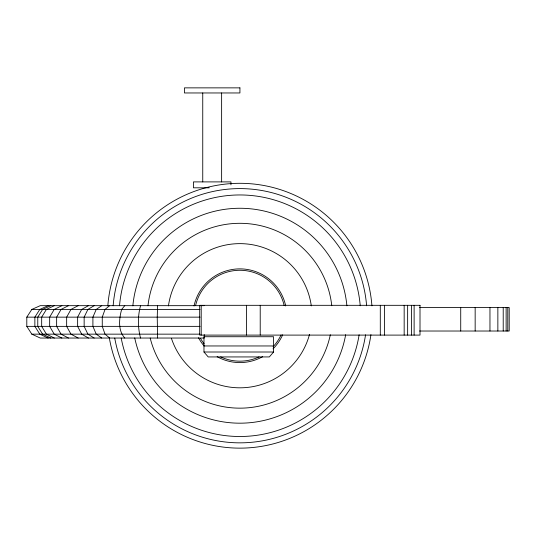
<?xml version="1.0" encoding="UTF-8"?>
<svg xmlns="http://www.w3.org/2000/svg" width="536" height="536" viewBox="0 0 536 536"><rect width="100%" height="100%" fill="white"/><g stroke="black" fill="none" stroke-linecap="round" stroke-linejoin="round"><path stroke-width="0.8" d="M157.604 305.667L157.236 317.145L157.604 338.042M140.553 305.667C137.665 316.046 137.732 327.65 140.553 338.042M204.223 334.558L204.223 338.042L40.247 338.042L31.812 334.149L26.8 326.357L26.8 317.145L31.812 309.433L40.247 305.667L204.223 305.667M124.767 305.667L121.652 309.433C119.086 318.632 117.793 330.491 124.767 338.042M273.581 352.005L269.34 356.936L208.209 356.936L203.975 352.005L203.975 336.729L273.581 336.729L273.581 352.005L203.975 352.005M109.659 305.667L105.023 309.433L102.262 317.145L102.262 326.357L105.023 334.149L109.659 338.042M101.753 305.667L96.212 309.433L92.909 317.145L92.909 326.357L96.212 334.149L101.753 338.042M94.182 305.667L87.891 309.433L84.145 317.145L84.145 326.357L87.891 334.149L94.182 338.042M88.467 305.667L81.673 309.433L77.633 317.145L77.633 326.357L81.673 334.149L88.467 338.042M78.202 305.667L70.96 309.433L66.652 317.145L66.652 326.357L70.96 334.149L78.202 338.042M68.508 305.667L61.057 309.433L56.635 317.145L56.635 326.357L61.057 334.149L68.508 338.042M61.888 305.667L54.216 309.433L49.66 317.145L49.66 326.357L54.216 334.149L61.888 338.042M54.337 305.667L46.398 309.433L41.674 317.145L41.674 326.357L46.398 334.149L54.337 338.042M50.793 305.667L42.625 309.433L37.768 317.145L37.768 326.357L42.625 334.149L50.793 338.042M48.113 305.667L39.805 309.433L34.867 317.145L34.867 326.357L39.805 334.149L48.113 338.042M209.268 187.814L193.429 187.814L193.429 181.898L230.949 181.898L230.949 184.86M419.554 307.564L509.2 307.564L509.2 331.02L419.554 331.02M31.812 309.433L200.042 309.433M26.8 317.145L200.102 317.145M26.8 326.357L200.102 326.357M31.812 334.149L200.042 334.149M203.975 345.961L273.581 345.961M507.78 307.564L507.78 331.02M506.125 307.564L506.125 331.02M503.217 307.564L503.217 331.02M497.857 307.564L497.857 331.02M489.964 307.564L489.964 331.02M475.157 307.564L475.157 331.02M460.726 307.564L460.726 331.02M414.12 305.319L414.12 335.101M411.467 305.319L411.467 335.101M407.635 305.319L407.635 335.101M404.164 305.319L404.164 335.101M384.433 305.319L384.433 335.101M380.299 305.319L380.299 335.101M260.215 305.319L260.215 335.101M246.58 305.319L246.58 335.101M221.629 92.963L221.629 181.898M202.749 92.963L202.749 181.898M201.208 305.319L201.208 335.101M281.065 334.933A45.446 45.446 0 0 1 273.105 346.725M259.096 356.902A45.446 45.446 0 0 1 220.665 356.902M204.069 343.703A45.446 45.446 0 0 1 200.524 338.444M195.6 305.487A45.446 45.446 0 0 1 284.16 305.487M365.559 334.799A127.119 127.119 0 0 1 114.744 338.095M113.15 305.781A127.119 127.119 0 0 1 239.88 188.598A127.119 127.119 0 0 1 366.611 305.781M359.127 334.792A120.761 120.761 0 0 1 121.203 338.089M119.528 305.775A120.761 120.761 0 0 1 239.88 194.957A120.761 120.761 0 0 1 360.232 305.775M345.673 334.678A107.481 107.481 0 0 1 134.724 337.935M132.854 305.828A107.481 107.481 0 0 1 346.899 305.828M330.323 334.799A92.433 92.433 0 0 1 150.181 338.042M147.99 305.741A92.433 92.433 0 0 1 331.771 305.741M370.939 334.652A132.419 132.419 0 0 1 109.337 337.928M107.83 305.862A132.419 132.419 0 0 1 239.88 183.305A132.419 132.419 0 0 1 371.93 305.862M309.52 334.384A72.099 72.099 0 0 1 171.406 338.29M168.451 305.902A72.099 72.099 0 0 1 311.302 305.902M282.686 334.786A46.867 46.867 0 0 1 273.018 348.856M262.606 356.701A46.867 46.867 0 0 1 217.154 356.701M203.988 345.854A46.867 46.867 0 0 1 198.508 337.734M194.045 305.962A46.867 46.867 0 0 1 285.715 305.962M239.927 87.864L184.444 87.864L184.444 92.963L239.927 92.963L239.927 87.864M420.01 305.319L199.68 305.319L199.68 335.101L420.01 335.101L420.01 305.319"/></g></svg>
